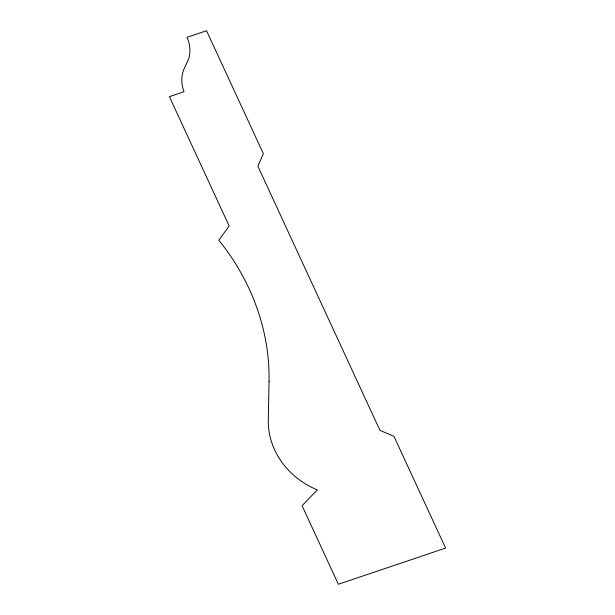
<?xml version="1.0" encoding="UTF-8"?>
<svg xmlns="http://www.w3.org/2000/svg" width="615" height="615" viewBox="0 0 615 615"><rect width="100%" height="100%" fill="white"/><g stroke="black" fill="none" stroke-linecap="round" stroke-linejoin="round"><path stroke-width="0.92" d="M269.047 381.408L268.301 420.337A76.698 68.819 20.4 0 0 317.309 489.909L302.073 505.722L338.358 584.25L445.606 548.088L393.954 436.319L379.939 430.362L257.877 166.211L263.358 153.689L206.548 30.75L187.052 37.323A36.777 33.002 20.4 0 1 188.628 59.109L184.408 68.057A36.224 32.503 20.4 0 0 184.023 91.735L169.394 96.663L229.164 225.997L218.809 240.165A239.927 215.273 20.4 0 1 269.047 381.408"/></g></svg>
